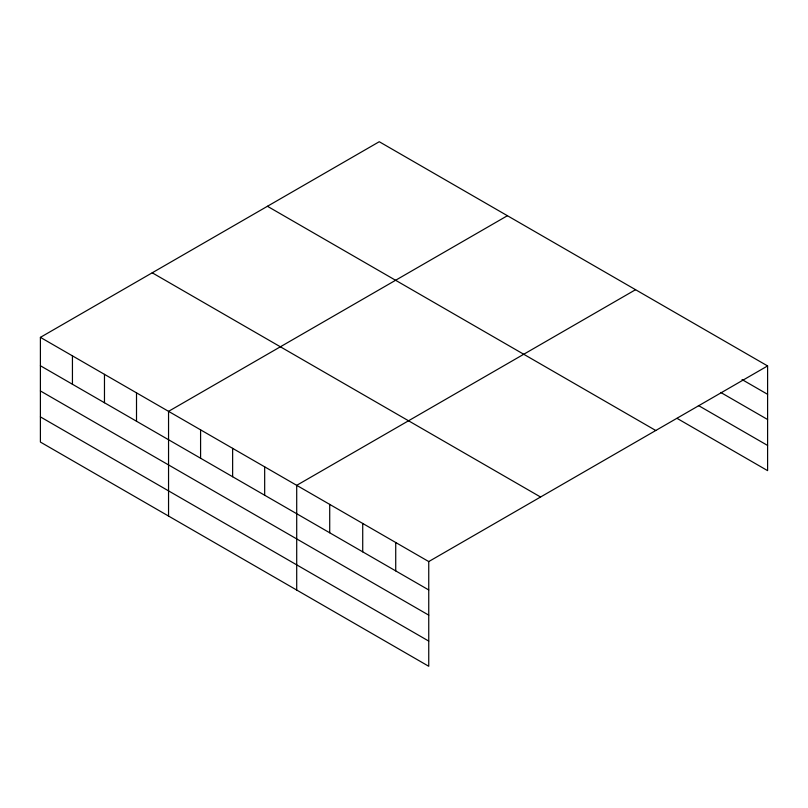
<?xml version="1.0" encoding="UTF-8"?>
<svg xmlns="http://www.w3.org/2000/svg" width="808" height="808" viewBox="0 0 808 808"><rect width="100%" height="100%" fill="white"/><g stroke="black" fill="none" stroke-linecap="round" stroke-linejoin="round"><path stroke-width="1.21" d="M428.745 615.14L428.745 561.57L40.4 337.36L40.4 442.067L428.745 666.277L428.745 615.14L40.4 390.941M40.4 337.36L379.255 141.723L767.6 365.933L767.6 470.64L677.094 418.382M507.414 215.716L168.549 411.353L168.549 516.059M635.563 289.698L296.708 485.335L296.708 590.042M428.745 561.57L767.6 365.933M742.047 379.568L767.6 394.314M720.746 392.456L767.6 419.504M698.385 405.495L767.6 445.45M267.438 206.282L655.773 430.492M152.227 272.801L540.562 497.011M40.4 365.751L428.745 589.961M40.4 416.888L428.745 641.087M395.728 542.511L395.728 570.903M362.721 523.453L362.721 551.844M329.714 504.394L329.714 532.785M264.671 466.842L264.671 495.233M232.633 448.339L232.633 476.73M200.586 429.846L200.586 458.237M136.512 392.85L136.512 421.241M104.474 374.356L104.474 402.748M72.437 355.863L72.437 384.244"/></g></svg>
